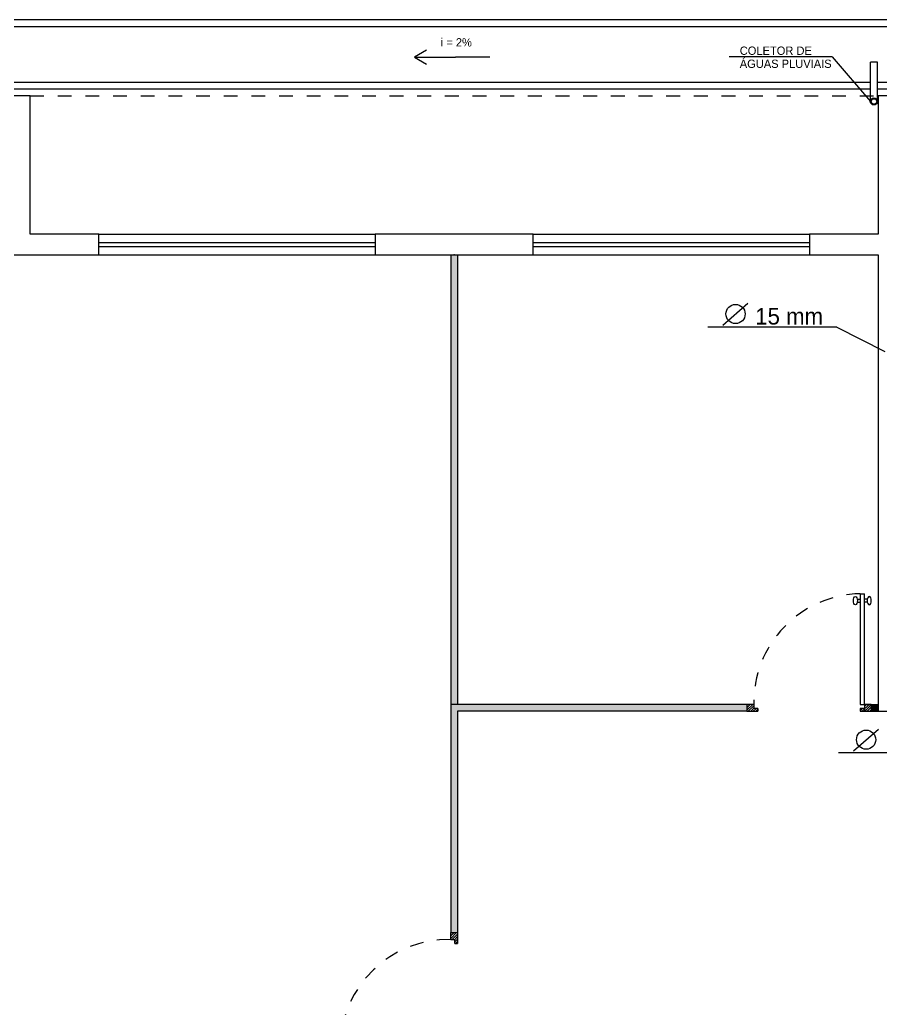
# Model space of a CAD drawing. Header units: millimetres. Extents: x 776 to 1595, y 411 to 1258.
# Drawn here: x 867.82 to 874.05, y 432.01 to 439.16 of the extents above; entities that cross this region are included whole.
import ezdxf

# ---------------------------------------------------------------- set-up
doc = ezdxf.new("R2010")
doc.units = ezdxf.units.MM
doc.linetypes.add('ACAD_ISO03W100', pattern=[30, 12, -18])
for name, color, linetype in [('can01', 1, 'Continuous'), ('can02', 2, 'Continuous'), ('COTAS-TEXTOS', 1, 'Continuous'), ('Layer1', 204, 'Continuous'), ('pena 01', 1, 'Continuous'), ('pena01', 1, 'Continuous'), ('pena02', 2, 'Continuous'), ('pena03', 3, 'Continuous'), ('pena04', 4, 'Continuous'), ('texto hidro', 1, 'Continuous'), ('TIGRECAD', 1, 'Continuous')]:
    doc.layers.add(name, color=color, linetype=linetype)
doc.styles.get("Standard").update_dxf_attribs({"font": 'ERASLGHT.TTF'})

msp = doc.modelspace()

# ---------------------------------------------------------------- hatches: boundary and pattern name
at = {"layer": 'Layer1'}
for points in [[(873.0735, 434.2096), (870.9318, 434.2096), (870.9318, 432.5596), (870.9818, 432.5596), (870.9818, 434.1596), (873.0735, 434.1596)], [(874.0235, 434.2096), (873.9735, 434.2096), (873.9735, 434.1596), (874.0235, 434.1596)]]:
    msp.add_hatch(color=254, dxfattribs=at).paths.add_polyline_path(points)
at = {"layer": 'pena01'}
h = msp.add_hatch(color=256, dxfattribs=at)
h.paths.add_polyline_path([(874.018, 438.5694, 1), (873.9665, 438.5694, 1)])
h.paths.add_polyline_path([(873.9727, 438.5692, -1), (874.0127, 438.5692, -1)], flags=16)
at = {"layer": 'pena02'}
h = msp.add_hatch(dxfattribs=at)
h.set_pattern_fill('LINE', color=0, scale=0.004, angle=45, style=0)
h.set_pattern_definition([(225, (2891.972439, 2375.458571), (0.00898025612, -0.00898025612), [])])
h.paths.add_polyline_path([(873.0735, 434.2096), (873.0735, 434.1596), (873.1535, 434.1596), (873.1535, 434.1796), (873.1235, 434.1796), (873.1235, 434.2096)])
h = msp.add_hatch(dxfattribs=at)
h.set_pattern_fill('LINE', color=0, scale=0.004, angle=45, style=0)
h.set_pattern_definition([(225, (2891.772439, 2375.458571), (0.00898025612, -0.00898025612), [])])
h.paths.add_polyline_path([(873.9735, 434.2096), (873.9735, 434.1596), (873.8935, 434.1596), (873.8935, 434.1796), (873.9235, 434.1796), (873.9235, 434.2096)])
h = msp.add_hatch(dxfattribs=at)
h.set_pattern_fill('LINE', color=0, scale=0.004, angle=135, style=0)
h.set_pattern_definition([(45, (-1070.317196, -1586.339397), (0.00898025612, -0.00898025612), [])])
h.paths.add_polyline_path([(870.9318, 432.5596), (870.9818, 432.5596), (870.9818, 432.4796), (870.9618, 432.4796), (870.9618, 432.5096), (870.9318, 432.5096)])
at = {"layer": 'pena04'}
msp.add_hatch(color=0, dxfattribs=at).paths.add_polyline_path([(870.9818, 434.2096), (870.9818, 437.4596), (870.9318, 437.4596), (870.9318, 434.2096)])

# ---------------------------------------------------------------- linework, layer by layer
at = {"layer": 'can01'}
msp.add_line((871.2139, 438.8897), (870.9672, 438.8897), dxfattribs=at)
for centre, radius in [((873.9922, 438.5694), 0.0258), ((873.9927, 438.5692), 0.02)]:
    msp.add_circle(centre, radius, dxfattribs=at)
at = {"layer": 'can02', "color": 0}
for points in [[(868.386, 437.4596), (868.386, 437.6096), (867.8901, 437.6096), (867.8901, 438.6096), (867.7401, 438.6096), (867.7401, 437.6096), (867.2443, 437.6096), (867.2443, 437.4596)], [(874.6236, 437.6096), (874.1735, 437.6096), (874.1735, 438.6096), (874.0235, 438.6096), (874.0235, 437.6096), (873.5276, 437.6096), (873.5276, 437.4596), (874.0235, 437.4596), (874.0235, 434.1596), (878.1318, 434.1596), (878.1318, 434.4096), (877.9818, 434.4096), (877.9818, 434.3096), (874.1735, 434.3096), (874.1735, 437.4596), (874.6236, 437.4596)], [(871.5276, 437.4596), (871.5276, 437.6096), (870.386, 437.6096), (870.386, 437.4596)]]:
    msp.add_lwpolyline(points, close=True, dxfattribs=at)
at = {"layer": 'Layer1', "color": 254}
for p, q in [((873.9735, 434.2096), (874.0235, 434.2096)), ((873.9735, 434.1596), (874.0235, 434.1596))]:
    msp.add_line(p, q, dxfattribs=at)
at = {"layer": 'pena 01', "color": 0, "linetype": 'ACAD_ISO03W100', "ltscale": 0.005}
msp.add_line((867.8901, 438.6096), (874.0235, 438.6096), dxfattribs=at)
for centre, start, end in [((873.9085, 434.2246), 91.09469, 181.09469), ((870.9168, 431.7246), 88.90531, 178.90531)]:
    msp.add_arc(centre, 0.7851, start, end, dxfattribs=at)
at = {"layer": 'pena01'}
for p, q in [((880.1318, 439.1596), (861.3318, 439.1596)), ((880.1318, 439.1096), (861.3818, 439.1096)), ((873.6904, 438.8906), (873.9665, 438.5694)), ((867.7317, 438.7096), (873.9665, 438.7096)), ((874.018, 438.7096), (880.1318, 438.7096)), ((867.7317, 438.6596), (873.9665, 438.6596)), ((874.018, 438.6596), (880.1318, 438.6596))]:
    msp.add_line(p, q, dxfattribs=at)
at = {"layer": 'pena01', "color": 0}
for p, q in [((868.386, 437.6096), (870.386, 437.6096)), ((871.5276, 437.6096), (873.5276, 437.6096)), ((868.386, 437.4596), (870.386, 437.4596)), ((871.5276, 437.4596), (873.5276, 437.4596))]:
    msp.add_line(p, q, dxfattribs=at)
at = {"layer": 'pena02'}
for p, q in [((874.018, 438.8525), (873.9665, 438.8525)), ((873.9665, 438.5694), (873.9665, 438.8525)), ((874.018, 438.5692), (874.018, 438.8525))]:
    msp.add_line(p, q, dxfattribs=at)
at = {"layer": 'pena02', "color": 0}
for p, q in [((868.386, 437.5496), (870.386, 437.5496)), ((871.5276, 437.5496), (873.5276, 437.5496)), ((868.386, 437.5196), (870.386, 437.5196)), ((871.5276, 437.5196), (873.5276, 437.5196)), ((870.9318, 437.4596), (870.9318, 432.5596)), ((870.9818, 437.4596), (870.9818, 434.2096)), ((873.8726, 434.9696), (873.8935, 434.9696)), ((873.8935, 435.0096), (873.8935, 434.2096)), ((873.8935, 435.0096), (873.9235, 435.0096)), ((873.9235, 434.2096), (873.9235, 435.0096)), ((873.9443, 434.9696), (873.9235, 434.9696)), ((873.8726, 434.9496), (873.8935, 434.9496)), ((873.9443, 434.9496), (873.9235, 434.9496)), ((873.0735, 434.2096), (870.9318, 434.2096)), ((873.1235, 434.2096), (873.0735, 434.2096)), ((873.0735, 434.2096), (873.0735, 434.1596)), ((873.1235, 434.2096), (873.1235, 434.1796)), ((873.1535, 434.1796), (873.1235, 434.1796)), ((873.1535, 434.1796), (873.1535, 434.1596)), ((873.8935, 434.2096), (873.9735, 434.2096)), ((873.8935, 434.2096), (873.9235, 434.2096)), ((873.9235, 434.1796), (873.8935, 434.1796)), ((873.8935, 434.1796), (873.8935, 434.1596)), ((873.9735, 434.2096), (873.9235, 434.2096)), ((873.9235, 434.2096), (873.9235, 434.1796)), ((873.9235, 434.2096), (873.9235, 434.1596)), ((873.9735, 434.2096), (873.9735, 434.1596)), ((870.9818, 434.1596), (870.9818, 432.5596)), ((873.0735, 434.1596), (870.9818, 434.1596)), ((873.0735, 434.1596), (873.1535, 434.1596)), ((873.8935, 434.1596), (873.9735, 434.1596)), ((870.9318, 432.5596), (870.9818, 432.5596)), ((870.9318, 432.5096), (870.9318, 432.5596)), ((870.9818, 432.5596), (870.9818, 432.4796)), ((870.9318, 432.5096), (870.9618, 432.5096)), ((870.9618, 432.4796), (870.9618, 432.5096)), ((870.9618, 432.4796), (870.9818, 432.4796))]:
    msp.add_line(p, q, dxfattribs=at)
msp.add_ellipse((873.8585, 434.9596), major_axis=(0, 0.03), ratio=0.5, dxfattribs=at)
at = {"layer": 'pena02', "color": 0, "extrusion": (0, 0, -1)}
msp.add_ellipse((873.9585, 434.9596), major_axis=(0, 0.03), ratio=0.5, dxfattribs=at)
at = {"layer": 'pena03', "color": 0}
msp.add_point((870.9568, 437.4596), dxfattribs=at)
at = {"layer": 'TIGRECAD'}
for p, q in [((870.7567, 438.9397), (870.6701, 438.8897)), ((870.6701, 438.8897), (870.9672, 438.8897)), ((870.6701, 438.8897), (870.7567, 438.8397)), ((873.6904, 438.8906), (872.9465, 438.8906)), ((872.9003, 436.9524), (873.0801, 437.1096)), ((872.9364, 436.9365), (872.7917, 436.9365)), ((873.7247, 436.9365), (872.9364, 436.9365)), ((873.7247, 436.9365), (874.0708, 436.7608)), ((873.8446, 433.8744), (874.0244, 434.0316)), ((873.8806, 433.8584), (873.7359, 433.8584)), ((874.6689, 433.8584), (873.8806, 433.8584))]:
    msp.add_line(p, q, dxfattribs=at)
for centre in [(872.9917, 437.0323), (873.936, 433.9543)]:
    msp.add_circle(centre, 0.0695, dxfattribs=at)

# ---------------------------------------------------------------- texts
at = {"layer": 'COTAS-TEXTOS', "color": 1}
for s, p in [('i = 2%', (870.8596, 438.9665)), ('COLETOR DE', (873.0221, 438.9061)), ('ÁGUAS PLUVIAIS', (873.0221, 438.8115))]:
    msp.add_text(s, height=0.06, dxfattribs=at).set_placement(p)
at = {"layer": 'texto hidro', "insert": (873.134, 437.0761), "char_height": 0.12, "width": 11.620401, "attachment_point": 1}
msp.add_mtext('{\\fEras Demi ITC|b0|i0|c0|p34;15 mm}', dxfattribs=at)

doc.saveas('drawing.dxf')
